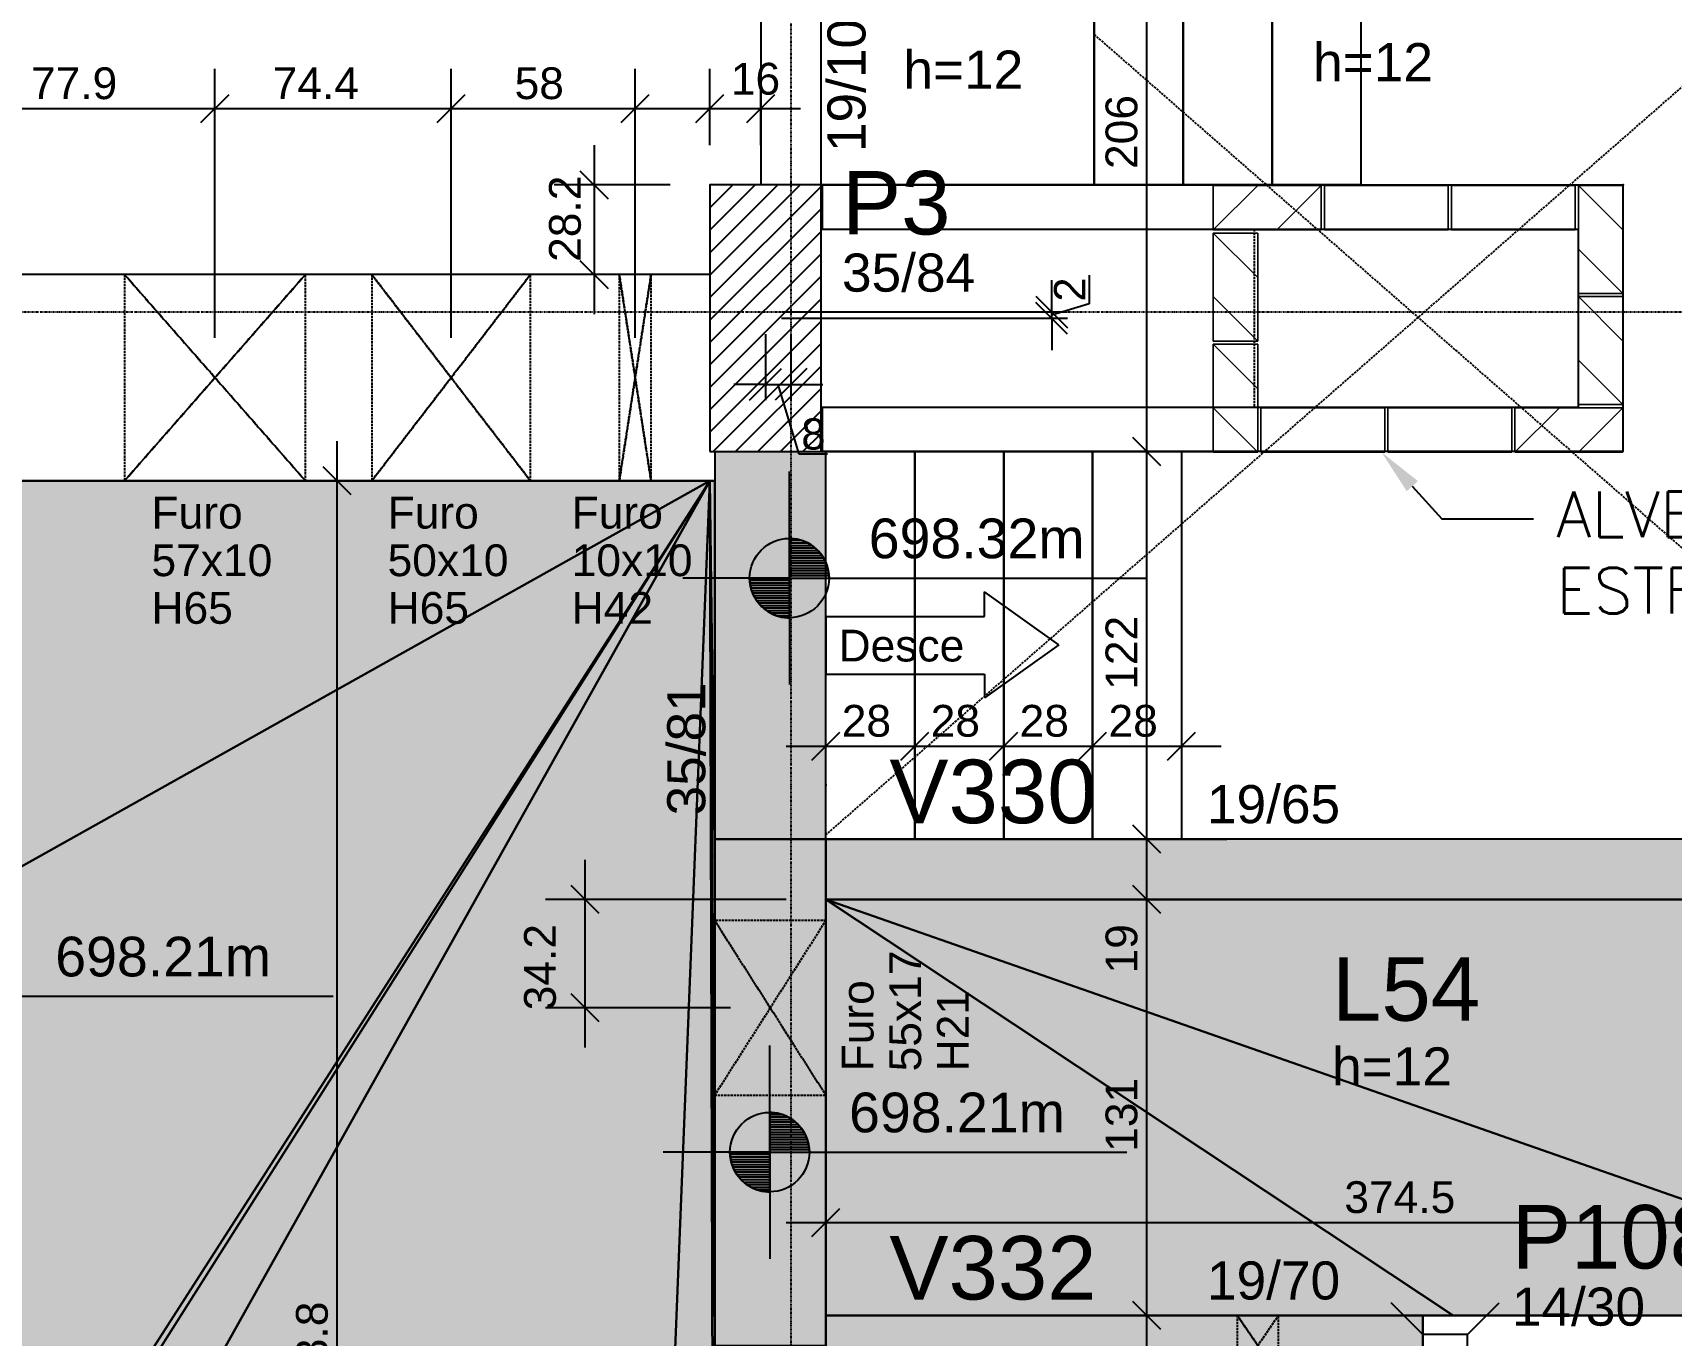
# Model space of a CAD drawing. Extents: x 37185 to 43130, y -8135 to -3930.
# Drawn here: x 38728 to 39244, y -7533 to -7123 of the extents above; entities that cross this region are included whole.
import ezdxf
from ezdxf import colors
from ezdxf.entities.mleader import LeaderData, LeaderLine
from ezdxf.math import Vec2, Vec3

# ---------------------------------------------------------------- set-up
doc = ezdxf.new("R2010")
doc.units = 0
doc.header["$MEASUREMENT"] = 0
doc.linetypes.add('ESTILO_TQS_0001', pattern=[1, 0.7, -0.3])
doc.linetypes.add('ESTILO_TQS_0004', pattern=[1.12, 0.5, -0.2, 0.01, -0.2, 0.01, -0.2])
doc.layers.get('0').update_dxf_attribs({"linetype": 'CONTINUOUS'})
doc.layers.get('Defpoints').update_dxf_attribs({"linetype": 'CONTINUOUS'})
for name, color, linetype in [('37', 4, 'CONTINUOUS'), ('38', 190, 'CONTINUOUS'), ('39', 74, 'CONTINUOUS'), ('4', 2, 'CONTINUOUS'), ('41', 190, 'CONTINUOUS'), ('42', 3, 'CONTINUOUS'), ('43', 3, 'CONTINUOUS'), ('44', 3, 'CONTINUOUS'), ('45', 2, 'CONTINUOUS'), ('46', 2, 'CONTINUOUS'), ('47', 2, 'CONTINUOUS'), ('53', 242, 'CONTINUOUS'), ('54', 242, 'CONTINUOUS'), ('55', 12, 'CONTINUOUS'), ('60', 253, 'CONTINUOUS'), ('61', 253, 'CONTINUOUS'), ('62', 153, 'CONTINUOUS'), ('68', 4, 'CONTINUOUS'), ('70', 160, 'CONTINUOUS'), ('73', 2, 'CONTINUOUS'), ('75', 9, 'CONTINUOUS'), ('79', 12, 'CONTINUOUS'), ('80', 6, 'CONTINUOUS'), ('81', 2, 'CONTINUOUS'), ('82', 252, 'CONTINUOUS')]:
    doc.layers.add(name, color=color, linetype=linetype)
doc.layers.add('WP_BLOCOS', color=4, linetype='CONTINUOUS', lineweight=13)
doc.layers.add('WP_EST', color=9, linetype='CONTINUOUS', lineweight=13)
doc.styles.add('Arial_2mm 1-50', font='arial.ttf', dxfattribs={"height": 9.835329})
doc.styles.get("Standard").update_dxf_attribs({"font": 'ROMANS.SHX'})
doc.styles.add('TQS_ARIAL', font='arial.ttf')
doc.dimstyles.new('Diagonal 2mm 1-50', dxfattribs={"dimscale": 30.48, "dimtxt": 9.8353, "dimasz": 0.328084, "dimexe": 0.164042, "dimexo": 0.164042, "dimgap": 0.04101, "dimtad": 1, "dimdec": 1, "dimdsep": 46, "dimtxsty": 'Arial_2mm 1-50', "dimblk1": 'OBLIQUE', "dimblk2": 'OBLIQUE', "dimsah": 1, "dimcen": 0.09, "dimadec": 8, "dimazin": 0, "dimtfac": 1, "dimtdec": 8, "dimtmove": 1, "dimatfit": 0, "dimfxl": 1, "dimtvp": 1, "dimtfillclr": 256, "dimtolj": 1, "dimtzin": 0, "dimarcsym": 2})

# ---------------------------------------------------------------- blocks, each defined once
blk = doc.blocks.new('_Oblique')
at = {"color": 0, "linetype": 'ByBlock', "lineweight": -2}
blk.add_line((-0.5, -0.5), (0.5, 0.5), dxfattribs=at)
blk = doc.blocks.new('*D159')
at = {"layer": '55', "color": 0, "linetype": 'Continuous', "lineweight": -2}
for p, q in [((38958.51, -7217.74), (38958.51, -7238.57)), ((38966.51, -7217.74), (38966.51, -7238.57)), ((38958.51, -7233.57), (38948.51, -7233.57)), ((38958.51, -7233.57), (38966.51, -7233.57)), ((38969.09, -7255.51), (38962.51, -7233.57)), ((38966.51, -7233.57), (38976.51, -7233.57)), ((38978.08, -7255.51), (38969.09, -7255.51))]:
    blk.add_line(p, q, dxfattribs=at)
at = {"layer": 'Defpoints', "color": 0, "linetype": 'Continuous'}
for p in [(38958.51, -7212.74), (38966.51, -7212.74), (38966.51, -7233.57)]:
    blk.add_point(p, dxfattribs=at)
at = {"layer": '55', "color": 0, "linetype": 'Continuous', "lineweight": -2, "xscale": 10, "yscale": 10, "zscale": 10}
blk.add_blockref('_Oblique', (38958.51, -7233.57), dxfattribs=at)
at = {"layer": '55', "color": 0, "linetype": 'Continuous', "lineweight": -2, "xscale": 10, "yscale": 10, "zscale": 10, "rotation": 180}
blk.add_blockref('_Oblique', (38966.51, -7233.57), dxfattribs=at)
at = {"layer": '55', "color": 0, "linetype": 'Continuous', "insert": (38973.59, -7249.24), "char_height": 9.835, "attachment_point": 5, "style": 'Arial_2mm 1-50'}
blk.add_mtext('\\A1;8', dxfattribs=at)
blk = doc.blocks.new('*D160')
at = {"layer": '55', "color": 0, "linetype": 'Continuous', "lineweight": -2}
for p, q in [((39048.65, -7210.74), (39048.65, -7200.74)), ((39060.46, -7199.18), (39060.46, -7208.2)), ((38963.51, -7210.74), (39053.65, -7210.74)), ((39060.46, -7208.2), (39048.65, -7211.74)), ((39048.65, -7212.74), (39048.65, -7210.74)), ((38963.51, -7212.74), (39053.65, -7212.74)), ((39048.65, -7212.74), (39048.65, -7222.74))]:
    blk.add_line(p, q, dxfattribs=at)
at = {"layer": 'Defpoints', "color": 0, "linetype": 'Continuous'}
for p in [(38958.51, -7210.74), (39048.65, -7210.74), (38958.51, -7212.74)]:
    blk.add_point(p, dxfattribs=at)
at = {"layer": '55', "color": 0, "linetype": 'Continuous', "lineweight": -2, "xscale": 10, "yscale": 10, "zscale": 10}
for p, rotation in [((39048.65, -7210.74), 270), ((39048.65, -7212.74), 90)]:
    blk.add_blockref('_Oblique', p, dxfattribs=dict(at, rotation=rotation))
at = {"layer": '55', "color": 0, "linetype": 'Continuous', "insert": (39054.27, -7203.69), "char_height": 9.835, "attachment_point": 5, "rotation": 90, "style": 'Arial_2mm 1-50'}
blk.add_mtext('\\A1;2', dxfattribs=at)
blk = doc.blocks.new('BL 14x34 - BL 14x34-2802784-1ª FIADA')
at = {"layer": 'WP_BLOCOS'}
for p, q in [((-17, -7), (-3, 7)), ((17, 7), (-17, 7)), ((-17, 7), (-17, -7)), ((-17, -7), (-17, 7)), ((-17, 7), (17, 7)), ((-17, 7), (-17, 7)), ((3, -7), (17, 7)), ((17, -7), (17, 7)), ((17, 7), (17, -7)), ((17, 7), (17, 7)), ((-17, -7), (17, -7)), ((17, -7), (-17, -7)), ((-17, -7), (-17, -7)), ((17, -7), (17, -7))]:
    blk.add_line(p, q, dxfattribs=at)
blk = doc.blocks.new('BL 14x39 - BL 14x39-2803532-1ª FIADA')
at = {"layer": 'WP_BLOCOS'}
for p, q in [((19.5, 7), (-19.5, 7)), ((-19.5, 7), (-19.5, -7)), ((-19.5, -7), (-19.5, 7)), ((-19.5, 7), (19.5, 7)), ((-19.5, 7), (-19.5, 7)), ((19.5, -7), (19.5, 7)), ((19.5, 7), (19.5, -7)), ((19.5, 7), (19.5, 7)), ((-19.5, -7), (19.5, -7)), ((19.5, -7), (-19.5, -7)), ((-19.5, -7), (-19.5, -7)), ((19.5, -7), (19.5, -7))]:
    blk.add_line(p, q, dxfattribs=at)
blk = doc.blocks.new('MODULACAO-SUBS2')
at = {"layer": 'WP_EST'}
for p, rotation in [((39479.97, -8624.72), 180), ((39584.97, -8634.72), 90.00000000000001), ((39469.97, -8649.72), 90.00000000000001), ((39584.97, -8669.72), 90.00000000000001), ((39469.97, -8684.72), 90.00000000000001), ((39574.97, -8694.72), 180)]:
    blk.add_blockref('BL 14x34 - BL 14x34-2802784-1ª FIADA', p, dxfattribs=dict(at, rotation=rotation))
for p in [(39517.47, -8624.72), (39557.47, -8624.72), (39497.47, -8694.72), (39537.47, -8694.72)]:
    blk.add_blockref('BL 14x39 - BL 14x39-2803532-1ª FIADA', p, dxfattribs=at)

msp = doc.modelspace()

# ---------------------------------------------------------------- linework, layer by layer
at = {"layer": '37', "linetype": 'Continuous'}
for points in [[(38957.01264, -7039.23831), (38957.01264, -7170.73946)], [(38976.01264, -7170.73946), (38976.01264, -7048.73831)], [(38941.01264, -7198.94401), (38555.01264, -7198.94401)], [(38942.51264, -7254.73946), (38942.51264, -7386.23831)], [(38976.01264, -7254.73831), (38977.51264, -7254.73831)], [(38977.51264, -7376.73831), (38977.51264, -7254.73831)], [(38595.01264, -7263.94401), (38942.51264, -7263.94401)], [(39371.01264, -7376.73831), (38942.51264, -7376.73831)], [(38977.51264, -7395.73831), (38977.51264, -7376.73831)], [(38942.51264, -7386.23831), (38942.51264, -7536.23831)], [(38977.51264, -7526.73831), (38977.51264, -7395.73831)], [(38977.51264, -7395.73831), (39352.01264, -7395.73831)], [(39175.01264, -7526.73831), (38977.51264, -7526.73831)], [(39165.51264, -7526.73831), (39165.51264, -7832.73681)], [(39352.01264, -7526.73831), (39175.01264, -7526.73831)]]:
    msp.add_lwpolyline(points, dxfattribs=at)
at = {"layer": '38', "linetype": 'Continuous'}
msp.add_lwpolyline([(39179.51264, -7532.73831), (39165.51264, -7532.73831), (39165.51264, -7562.73831), (39179.51264, -7562.73831), (39179.51264, -7532.73831)], dxfattribs=at)
at = {"layer": '39', "linetype": 'Continuous'}
for p, q in [((38941.01264, -7199.14531), (38969.41854, -7170.73946)), ((38941.01264, -7192.07426), (38962.34744, -7170.73946)), ((38941.01264, -7185.00316), (38955.27639, -7170.73946)), ((38941.01264, -7177.93211), (38948.20534, -7170.73946)), ((38941.01264, -7170.86106), (38941.13424, -7170.73946)), ((38941.01264, -7206.21636), (38976.01264, -7171.21636)), ((38941.01264, -7213.28746), (38976.01264, -7178.28746)), ((38941.01264, -7220.35851), (38976.01264, -7185.35851)), ((38941.01264, -7227.42956), (38976.01264, -7192.42956)), ((38941.01264, -7234.50066), (38976.01264, -7199.50066)), ((38941.01264, -7241.57171), (38976.01264, -7206.57171)), ((38941.01264, -7248.64276), (38976.01264, -7213.64276)), ((38941.98704, -7254.73946), (38976.01264, -7220.71386)), ((38949.05814, -7254.73946), (38976.01264, -7227.78491)), ((38956.12919, -7254.73946), (38976.01264, -7234.85596)), ((38963.20029, -7254.73946), (38976.01264, -7241.92706)), ((38970.27134, -7254.73946), (38976.01264, -7248.99811))]:
    msp.add_line(p, q, dxfattribs=at)
msp.add_lwpolyline([(38941.01264, -7254.73946), (38976.01264, -7254.73946), (38976.01264, -7170.73946), (38941.01264, -7170.73946), (38941.01264, -7254.73946)], dxfattribs=at)
at = {"layer": '4', "linetype": 'Continuous'}
msp.add_lwpolyline([(38976.40884, -7170.73833), (39228.64966, -7170.73833), (39228.51264, -7170.73833), (39228.51264, -7254.73749), (38976.40884, -7254.73749), (38976.40884, -7240.73763), (39214.51264, -7240.73763), (39214.51264, -7184.73819), (38976.40884, -7184.73819), (38976.40884, -7170.73833)], dxfattribs=at)
at = {"layer": '41', "linetype": 'Continuous'}
for p, q in [((39165.51264, -7532.73831), (39155.51264, -7522.73831)), ((39179.51264, -7532.73831), (39189.51264, -7522.73831))]:
    msp.add_line(p, q, dxfattribs=at)
at = {"layer": '53', "linetype": 'ESTILO_TQS_0001'}
for points in [[(38785.15884, -7231.44401), (38756.65884, -7263.94401), (38813.65884, -7263.94401), (38785.15884, -7231.44401), (38813.65884, -7263.94401), (38813.65884, -7198.94401), (38785.15884, -7231.44401), (38813.65884, -7198.94401), (38756.65884, -7198.94401), (38785.15884, -7231.44401), (38756.65884, -7198.94401), (38756.65884, -7263.94401), (38785.15884, -7231.44401)], [(38859.51304, -7231.44401), (38834.51304, -7263.94401), (38884.51304, -7263.94401), (38859.51304, -7231.44401), (38884.51304, -7263.94401), (38884.51304, -7198.94401), (38859.51304, -7231.44401), (38884.51304, -7198.94401), (38834.51304, -7198.94401), (38859.51304, -7231.44401), (38834.51304, -7198.94401), (38834.51304, -7263.94401), (38859.51304, -7231.44401)], [(38917.47289, -7231.44401), (38912.47289, -7263.94401), (38922.47289, -7263.94401), (38917.47289, -7231.44401), (38922.47289, -7263.94401), (38922.47289, -7198.94401), (38917.47289, -7231.44401), (38922.47289, -7198.94401), (38912.47289, -7198.94401), (38917.47289, -7231.44401), (38912.47289, -7198.94401), (38912.47289, -7263.94401), (38917.47289, -7231.44401)], [(38960.01264, -7429.90496), (38977.51264, -7457.40496), (38977.51264, -7402.40496), (38960.01264, -7429.90496), (38977.51264, -7402.40496), (38942.51264, -7402.40496), (38960.01264, -7429.90496), (38942.51264, -7402.40496), (38942.51264, -7457.40496), (38960.01264, -7429.90496), (38942.51264, -7457.40496), (38977.51264, -7457.40496), (38960.01264, -7429.90496)], [(39113.54354, -7536.23831), (39107.04354, -7545.73831), (39120.04354, -7545.73831), (39113.54354, -7536.23831), (39120.04354, -7545.73831), (39120.04354, -7526.73831), (39113.54354, -7536.23831), (39120.04354, -7526.73831), (39107.04354, -7526.73831), (39113.54354, -7536.23831), (39107.04354, -7526.73831), (39107.04354, -7545.73831), (39113.54354, -7536.23831)]]:
    msp.add_lwpolyline(points, dxfattribs=at)
at = {"layer": '55', "linetype": 'Continuous'}
for p, q in [((38966.01304, -7294.55056), (38966.01304, -7260.99201)), ((38966.01304, -7282.05056), (38966.01304, -7307.05056)), ((38966.01304, -7282.65791), (38969.84574, -7282.65791)), ((38966.01304, -7283.45076), (38971.74729, -7283.45076)), ((38966.01304, -7284.24361), (38973.07819, -7284.24361)), ((38966.01304, -7285.03646), (38974.12054, -7285.03646)), ((38966.01304, -7285.82926), (38974.96184, -7285.82926)), ((38966.01304, -7286.62211), (38975.66804, -7286.62211)), ((38966.01304, -7287.41496), (38976.27624, -7287.41496)), ((38966.01304, -7288.20781), (38976.78424, -7288.20781)), ((38966.01304, -7289.00066), (38977.21344, -7289.00066)), ((38966.01304, -7289.79351), (38977.57249, -7289.79351)), ((38966.01304, -7294.55056), (38932.45449, -7294.55056)), ((38953.51304, -7294.55056), (38978.51304, -7294.55056)), ((38966.01304, -7290.58636), (38977.86779, -7290.58636)), ((38966.01304, -7291.37916), (38978.10404, -7291.37916)), ((38966.01304, -7292.17201), (38978.28464, -7292.17201)), ((38966.01304, -7292.96486), (38978.41204, -7292.96486)), ((38966.01304, -7293.75771), (38978.48724, -7293.75771)), ((38966.01304, -7294.55056), (39078.51304, -7294.55056)), ((38966.01304, -7294.55056), (38966.01304, -7328.10916)), ((38966.01299, -7295.34336), (38953.51299, -7295.34336)), ((38966.01299, -7296.13621), (38953.61399, -7296.13621)), ((38966.01299, -7296.92906), (38953.74134, -7296.92906)), ((38966.01299, -7297.72191), (38953.92199, -7297.72191)), ((38966.01299, -7298.51471), (38954.15824, -7298.51471)), ((38966.01299, -7299.30761), (38954.45354, -7299.30761)), ((38966.01299, -7300.10041), (38954.81259, -7300.10041)), ((38966.01299, -7300.89326), (38955.24174, -7300.89326)), ((38966.01299, -7301.68611), (38955.74979, -7301.68611)), ((38966.01299, -7302.47896), (38956.34919, -7302.47896)), ((38966.01299, -7303.27176), (38957.05814, -7303.27176)), ((38966.01299, -7304.06466), (38957.90549, -7304.06466)), ((38966.01299, -7304.85746), (38958.94074, -7304.85746)), ((38966.01299, -7305.65031), (38960.26454, -7305.65031)), ((38966.01299, -7306.44316), (38962.16389, -7306.44316)), ((38709.86399, -7426.24271), (38822.36399, -7426.24271)), ((38959.82174, -7475.33036), (38959.82174, -7441.77176)), ((38959.82174, -7462.83036), (38959.82174, -7487.83036)), ((38959.82174, -7463.43771), (38963.65444, -7463.43771)), ((38959.82174, -7464.23056), (38965.55599, -7464.23056)), ((38959.82174, -7465.02341), (38966.88689, -7465.02341)), ((38959.82174, -7465.81626), (38967.92929, -7465.81626)), ((38959.82174, -7466.60906), (38968.77059, -7466.60906)), ((38959.82174, -7467.40191), (38969.47679, -7467.40191)), ((38959.82174, -7468.19476), (38970.08499, -7468.19476)), ((38959.82174, -7468.98761), (38970.59299, -7468.98761)), ((38959.82174, -7469.78046), (38971.02214, -7469.78046)), ((38959.82174, -7470.57331), (38971.38119, -7470.57331)), ((38959.82174, -7475.33036), (38926.26319, -7475.33036)), ((38947.32174, -7475.33036), (38972.32174, -7475.33036)), ((38959.82174, -7471.36616), (38971.67649, -7471.36616)), ((38959.82174, -7472.15896), (38971.91279, -7472.15896)), ((38959.82174, -7472.95181), (38972.09334, -7472.95181)), ((38959.82174, -7473.74466), (38972.22079, -7473.74466)), ((38959.82174, -7474.53751), (38972.29594, -7474.53751)), ((38959.82174, -7475.33036), (39072.32174, -7475.33036)), ((38959.82174, -7475.33036), (38959.82174, -7508.88891)), ((38959.82174, -7476.12316), (38947.32174, -7476.12316)), ((38959.82174, -7476.91601), (38947.42269, -7476.91601)), ((38959.82174, -7477.70886), (38947.55009, -7477.70886)), ((38959.82174, -7478.50171), (38947.73069, -7478.50171)), ((38959.82174, -7479.29451), (38947.96699, -7479.29451)), ((38959.82174, -7480.08741), (38948.26229, -7480.08741)), ((38959.82174, -7480.88021), (38948.62134, -7480.88021)), ((38959.82174, -7481.67306), (38949.05049, -7481.67306)), ((38959.82174, -7482.46591), (38949.55849, -7482.46591)), ((38959.82174, -7483.25876), (38950.15789, -7483.25876)), ((38959.82174, -7484.05156), (38950.86684, -7484.05156)), ((38959.82174, -7484.84446), (38951.71419, -7484.84446)), ((38959.82174, -7485.63726), (38952.74944, -7485.63726)), ((38959.82174, -7486.43011), (38954.07324, -7486.43011)), ((38959.82174, -7487.22296), (38955.97264, -7487.22296))]:
    msp.add_line(p, q, dxfattribs=at)
for centre in [(38966.01304, -7294.55056), (38959.82174, -7475.33036)]:
    msp.add_circle(centre, 12.5, dxfattribs=at)
at = {"layer": '60', "linetype": 'Continuous'}
msp.add_lwpolyline([(38977.51264, -7395.73831), (39352.01264, -7395.73831), (39352.01264, -7376.73831), (38977.51264, -7376.73831), (38977.51264, -7395.73831)], dxfattribs=at)
for points in [[(38977.51264, -7395.73831), (39352.01264, -7395.73831), (39352.01264, -7376.73831)], [(38977.51264, -7395.73831), (39352.01264, -7376.73831), (38977.51264, -7376.73831)], [(38977.51264, -7395.73831), (38977.51264, -7376.73831), (38977.51264, -7395.73831)]]:
    msp.add_solid(points, dxfattribs=at)
at = {"layer": '61', "linetype": 'Continuous'}
msp.add_lwpolyline([(38977.51264, -7376.73831), (38977.51264, -7254.73831), (38976.11264, -7254.73831), (38976.11264, -7254.83946), (38942.51264, -7254.83946), (38942.51264, -7376.73831), (38977.51264, -7376.73831)], dxfattribs=at)
at = {"layer": '61', "color": 11, "linetype": 'Continuous'}
for points in [[(38977.51264, -7376.73831), (38976.11264, -7254.83946), (38942.51264, -7254.83946)], [(38977.51264, -7376.73831), (38942.51264, -7254.83946), (38942.51264, -7376.73831)], [(38977.51264, -7376.73831), (38977.51264, -7254.73831), (38976.11264, -7254.73831)]]:
    msp.add_solid(points, dxfattribs=at)
at = {"layer": '61', "linetype": 'Continuous'}
for points in [[(38977.51264, -7376.73831), (38976.11264, -7254.73831), (38976.11264, -7254.83946)], [(38977.51264, -7376.73831), (38942.51264, -7376.73831), (38977.51264, -7376.73831)]]:
    msp.add_solid(points, dxfattribs=at)
at = {"layer": '62', "linetype": 'Continuous'}
for points in [[(38941.01264, -7263.94401), (38595.01264, -7263.94401), (38595.01264, -7457.73761), (38941.01264, -7263.94401)], [(38941.01264, -7263.94401), (38595.01264, -7457.73761), (38595.01264, -7802.73681), (38941.01264, -7263.94401)], [(38941.01264, -7263.94401), (38595.01264, -7802.73681), (38599.42559, -7802.73681), (38941.01264, -7263.94401)], [(38941.01264, -7263.94401), (38599.42559, -7802.73681), (38639.42559, -7802.73681), (38941.01264, -7263.94401)], [(38941.01264, -7263.94401), (38639.42559, -7802.73681), (38919.42559, -7802.73681), (38941.01264, -7263.94401)], [(38941.01264, -7263.94401), (38919.42559, -7802.73681), (38942.51264, -7802.73681), (38941.01264, -7263.94401)], [(38941.01264, -7263.94401), (38942.51264, -7802.73681), (38942.51264, -7536.23831), (38941.01264, -7263.94401)], [(38941.01264, -7263.94401), (38942.51264, -7536.23831), (38942.51264, -7386.23831), (38941.01264, -7263.94401)], [(38941.01264, -7263.94401), (38942.51264, -7386.23831), (38942.51264, -7263.94401), (38941.01264, -7263.94401)], [(38977.51264, -7536.23831), (38977.51264, -7376.73831), (38942.51264, -7376.62746), (38942.51264, -7536.23831), (38977.51264, -7536.23831)], [(38977.51264, -7395.73831), (38977.51264, -7526.73831), (39175.01264, -7526.73831), (38977.51264, -7395.73831)], [(38977.51264, -7395.73831), (39175.01264, -7526.73831), (39352.01264, -7526.73831), (38977.51264, -7395.73831)], [(38977.51264, -7395.73831), (39352.01264, -7526.73831), (39352.01264, -7395.73831), (38977.51264, -7395.73831)], [(38977.51264, -7395.73831), (39352.01264, -7395.73831), (38977.51264, -7395.73831)], [(38977.51264, -7545.73831), (39165.51264, -7545.73831), (39165.51264, -7526.73831), (38977.51264, -7526.73831), (38977.51264, -7545.73831)]]:
    msp.add_lwpolyline(points, dxfattribs=at)
for points in [[(38941.01264, -7263.94401), (38595.01264, -7263.94401), (38595.01264, -7457.73761)], [(38941.01264, -7263.94401), (38595.01264, -7457.73761), (38941.01264, -7263.94401)], [(38941.01264, -7263.94401), (38595.01264, -7457.73761), (38595.01264, -7802.73681)], [(38941.01264, -7263.94401), (38595.01264, -7802.73681), (38941.01264, -7263.94401)], [(38941.01264, -7263.94401), (38595.01264, -7802.73681), (38599.42559, -7802.73681)], [(38941.01264, -7263.94401), (38599.42559, -7802.73681), (38941.01264, -7263.94401)], [(38941.01264, -7263.94401), (38599.42559, -7802.73681), (38639.42559, -7802.73681)], [(38941.01264, -7263.94401), (38639.42559, -7802.73681), (38941.01264, -7263.94401)], [(38941.01264, -7263.94401), (38639.42559, -7802.73681), (38919.42559, -7802.73681)], [(38941.01264, -7263.94401), (38919.42559, -7802.73681), (38941.01264, -7263.94401)], [(38941.01264, -7263.94401), (38919.42559, -7802.73681), (38942.51264, -7802.73681)], [(38941.01264, -7263.94401), (38942.51264, -7802.73681), (38941.01264, -7263.94401)], [(38941.01264, -7263.94401), (38942.51264, -7802.73681), (38942.51264, -7536.23831)], [(38941.01264, -7263.94401), (38942.51264, -7536.23831), (38941.01264, -7263.94401)], [(38941.01264, -7263.94401), (38942.51264, -7536.23831), (38942.51264, -7386.23831)], [(38941.01264, -7263.94401), (38942.51264, -7386.23831), (38941.01264, -7263.94401)], [(38941.01264, -7263.94401), (38942.51264, -7386.23831), (38942.51264, -7263.94401)], [(38941.01264, -7263.94401), (38942.51264, -7263.94401), (38941.01264, -7263.94401)], [(38977.51264, -7536.23831), (38977.51264, -7376.73831), (38942.51264, -7376.62746)], [(38977.51264, -7536.23831), (38942.51264, -7376.62746), (38942.51264, -7536.23831)], [(38977.51264, -7395.73831), (38977.51264, -7526.73831), (39175.01264, -7526.73831)], [(38977.51264, -7395.73831), (39175.01264, -7526.73831), (38977.51264, -7395.73831)], [(38977.51264, -7395.73831), (39175.01264, -7526.73831), (39352.01264, -7526.73831)], [(38977.51264, -7395.73831), (39352.01264, -7526.73831), (38977.51264, -7395.73831)], [(38977.51264, -7395.73831), (39352.01264, -7526.73831), (39352.01264, -7395.73831)], [(38977.51264, -7395.73831), (39352.01264, -7395.73831), (38977.51264, -7395.73831)], [(38977.51264, -7545.73831), (39165.51264, -7545.73831), (39165.51264, -7526.73831)], [(38977.51264, -7545.73831), (39165.51264, -7526.73831), (38977.51264, -7526.73831)], [(38977.51264, -7545.73831), (38977.51264, -7526.73831), (38977.51264, -7545.73831)]]:
    msp.add_solid(points, dxfattribs=at)
at = {"layer": '68', "linetype": 'ESTILO_TQS_0001'}
msp.add_lwpolyline([(39112.40748, -7184.73819), (39112.40748, -7240.73763), (39214.51264, -7240.73763), (39214.51264, -7184.73819), (39112.40748, -7184.73819)], dxfattribs=at)
at = {"layer": '70', "linetype": 'ESTILO_TQS_0004'}
for p, q in [((38966.51264, -4162.63791), (38966.51264, -8062.34486)), ((37414.54729, -7210.73831), (40631.05859, -7210.73831))]:
    msp.add_line(p, q, dxfattribs=at)
at = {"layer": '73', "linetype": 'Continuous'}
for p, q in [((39050.84599, -7315.55631), (39027.51264, -7298.88966)), ((39027.51264, -7306.63936), (39027.51264, -7298.88966)), ((38977.51264, -7306.63936), (39027.51264, -7306.63936)), ((38977.51264, -7306.63936), (38977.51264, -7324.81411)), ((39050.84599, -7315.55631), (39027.51264, -7332.22296)), ((38977.51264, -7324.81411), (39027.51264, -7324.81411)), ((39027.51264, -7324.81411), (39027.51264, -7332.22296))]:
    msp.add_line(p, q, dxfattribs=at)
for points in [[(39090.01264, -7048.73831), (39090.01264, -7170.73831), (39062.01264, -7170.73831), (39062.01264, -7048.73831), (39090.01264, -7048.73831)], [(39118.01264, -7048.73831), (39118.01264, -7170.73831), (39090.01264, -7170.73831), (39090.01264, -7048.73831), (39118.01264, -7048.73831)], [(39146.01264, -7048.73831), (39146.01264, -7170.73831), (39118.01264, -7170.73831), (39118.01264, -7048.73831), (39146.01264, -7048.73831)], [(38977.51264, -7376.73831), (38977.51264, -7254.73831), (39005.51264, -7254.73831), (39005.51264, -7376.73831), (38977.51264, -7376.73831)], [(39005.51264, -7376.73831), (39005.51264, -7254.73831), (39033.51264, -7254.73831), (39033.51264, -7376.73831), (39005.51264, -7376.73831)], [(39033.51264, -7376.73831), (39033.51264, -7254.73831), (39061.51264, -7254.73831), (39061.51264, -7376.73831), (39033.51264, -7376.73831)], [(39061.51264, -7376.73831), (39061.51264, -7254.73831), (39089.51264, -7254.73831), (39089.51264, -7376.73831), (39061.51264, -7376.73831)]]:
    msp.add_lwpolyline(points, dxfattribs=at)
at = {"layer": '75', "linetype": 'Continuous'}
for p, q in [((39078.58374, -7267.23831), (39078.58374, -7036.23831)), ((38785.15884, -7218.94401), (38785.15884, -7134.21296)), ((38785.15884, -7218.94401), (38785.15884, -7134.21296)), ((38859.51304, -7218.94401), (38859.51304, -7134.21296)), ((38859.51304, -7218.94401), (38859.51304, -7134.21296)), ((38917.47289, -7218.94401), (38917.47289, -7134.21296)), ((38917.47289, -7218.94401), (38917.47289, -7134.21296)), ((38941.01264, -7158.23946), (38941.01264, -7134.21296)), ((38941.01264, -7158.23946), (38941.01264, -7134.21296)), ((38957.01264, -7158.23946), (38957.01264, -7134.21296)), ((38780.73944, -7151.13236), (38789.57829, -7142.29356)), ((38780.73944, -7151.13236), (38789.57829, -7142.29356)), ((38855.09364, -7151.13236), (38863.93244, -7142.29356)), ((38855.09364, -7151.13236), (38863.93244, -7142.29356)), ((38913.05349, -7151.13236), (38921.89229, -7142.29356)), ((38913.05349, -7151.13236), (38921.89229, -7142.29356)), ((38936.59324, -7151.13236), (38945.43209, -7142.29356)), ((38936.59324, -7151.13236), (38945.43209, -7142.29356)), ((38952.59324, -7151.13236), (38961.43209, -7142.29356)), ((38694.73339, -7146.71296), (38797.65884, -7146.71296)), ((38772.65884, -7146.71296), (38872.01304, -7146.71296)), ((38847.01304, -7146.71296), (38929.97289, -7146.71296)), ((38904.97289, -7146.71296), (38953.51264, -7146.71296)), ((38928.51264, -7146.71296), (38969.51264, -7146.71296)), ((38904.50764, -7158.23946), (38904.50764, -7211.44401)), ((38928.51264, -7170.73946), (38892.00764, -7170.73946)), ((38900.08819, -7166.32001), (38908.92704, -7175.15886)), ((38941.01264, -7170.73946), (38941.01264, -7170.73946)), ((38941.01264, -7170.73946), (38941.01264, -7170.73946)), ((38941.01264, -7170.73946), (38941.01264, -7170.73946)), ((38957.01264, -7170.73946), (38957.01264, -7170.73946)), ((38900.08819, -7194.52461), (38908.92704, -7203.36346)), ((38928.51264, -7198.94401), (38892.00764, -7198.94401)), ((38941.01264, -7198.94401), (38941.01264, -7198.94401)), ((38785.15884, -7231.44401), (38785.15884, -7231.44401)), ((38785.15884, -7231.44401), (38785.15884, -7231.44401)), ((38859.51304, -7231.44401), (38859.51304, -7231.44401)), ((38859.51304, -7231.44401), (38859.51304, -7231.44401)), ((38917.47289, -7231.44401), (38917.47289, -7231.44401)), ((38917.47289, -7231.44401), (38917.47289, -7231.44401)), ((39078.58374, -7389.23831), (39078.58374, -7242.23831)), ((38823.66149, -7815.23681), (38823.66149, -7251.44401)), ((39083.00314, -7259.15776), (39074.16429, -7250.31891)), ((39083.00314, -7259.15776), (39074.16429, -7250.31891)), ((39094.87054, -7254.73831), (39066.08374, -7254.73831)), ((39094.87054, -7254.73831), (39066.08374, -7254.73831)), ((39107.37054, -7254.73831), (39107.37054, -7254.73831)), ((39107.37054, -7254.73831), (39107.37054, -7254.73831)), ((38828.08089, -7268.36346), (38819.24209, -7259.52461)), ((38822.99074, -7263.94401), (38822.99074, -7263.94401)), ((38835.49074, -7263.94401), (38836.16149, -7263.94401)), ((38973.09324, -7351.91086), (38981.93209, -7343.07201)), ((39001.09324, -7351.91086), (39009.93209, -7343.07201)), ((39001.09324, -7351.91086), (39009.93209, -7343.07201)), ((39029.09324, -7351.91086), (39037.93209, -7343.07201)), ((39029.09324, -7351.91086), (39037.93209, -7343.07201)), ((39033.51264, -7342.46376), (39033.51264, -7342.46376)), ((39033.51264, -7342.46376), (39033.51264, -7342.46376)), ((39057.09324, -7351.91086), (39065.93209, -7343.07201)), ((39057.09324, -7351.91086), (39065.93209, -7343.07201)), ((39061.51264, -7344.92411), (39061.51264, -7344.92411)), ((39061.51264, -7344.92411), (39061.51264, -7344.92411)), ((39085.09324, -7351.91086), (39093.93209, -7343.07201)), ((39089.51264, -7344.51786), (39089.51264, -7344.51786)), ((38965.01264, -7347.49146), (39018.01264, -7347.49146)), ((38977.51264, -7347.02076), (38977.51264, -7347.02076)), ((38993.01264, -7347.49146), (39046.01264, -7347.49146)), ((39005.51264, -7347.25611), (39005.51264, -7347.25611)), ((39005.51264, -7347.25611), (39005.51264, -7347.25611)), ((39021.01264, -7347.49146), (39074.01264, -7347.49146)), ((39049.01264, -7347.49146), (39102.01264, -7347.49146)), ((39033.51264, -7354.96376), (39033.51264, -7359.99146)), ((39033.51264, -7354.96376), (39033.51264, -7359.99146)), ((39089.51264, -7357.01786), (39089.51264, -7359.99146)), ((38977.51264, -7359.52076), (38977.51264, -7359.99146)), ((39005.51264, -7359.75611), (39005.51264, -7359.99146)), ((39005.51264, -7359.75611), (39005.51264, -7359.99146)), ((39061.51264, -7357.42411), (39061.51264, -7359.99146)), ((39061.51264, -7357.42411), (39061.51264, -7359.99146)), ((39078.58374, -7408.23831), (39078.58374, -7364.23831)), ((39083.00314, -7381.15776), (39074.16429, -7372.31891)), ((39083.00314, -7381.15776), (39074.16429, -7372.31891)), ((39094.87054, -7376.73831), (39066.08374, -7376.73831)), ((39094.87054, -7376.73831), (39066.08374, -7376.73831)), ((39107.37054, -7376.73831), (39107.37054, -7376.73831)), ((39107.37054, -7376.73831), (39107.37054, -7376.73831)), ((38901.75144, -7442.40426), (38901.75144, -7383.23831)), ((39078.58374, -7539.23831), (39078.58374, -7383.23831)), ((38906.17084, -7400.15776), (38897.33204, -7391.31891)), ((39083.00314, -7400.15776), (39074.16429, -7391.31891)), ((39083.00314, -7400.15776), (39074.16429, -7391.31891)), ((38965.01264, -7395.73831), (38889.25144, -7395.73831)), ((38977.51264, -7395.73831), (38977.51264, -7395.73831)), ((39094.87054, -7395.73831), (39066.08374, -7395.73831)), ((39094.87054, -7395.73831), (39066.08374, -7395.73831)), ((39107.37054, -7395.73831), (39107.37054, -7395.73831)), ((39107.37054, -7395.73831), (39107.37054, -7395.73831)), ((38906.17084, -7434.32366), (38897.33204, -7425.48481)), ((38947.51219, -7429.90426), (38889.25144, -7429.90426)), ((38960.01219, -7429.90426), (38960.01219, -7429.90426)), ((38973.09324, -7501.91851), (38981.93209, -7493.07971)), ((38977.51264, -7493.27336), (38977.51264, -7493.27336)), ((38965.01264, -7497.49911), (39364.51264, -7497.49911)), ((38977.51264, -7505.77336), (38977.51264, -7509.99911)), ((39078.58374, -7558.23831), (39078.58374, -7514.23831)), ((39094.87054, -7526.73831), (39066.08374, -7526.73831)), ((39094.87054, -7526.73831), (39066.08374, -7526.73831)), ((39083.00314, -7531.15776), (39074.16429, -7522.31891)), ((39083.00314, -7531.15776), (39074.16429, -7522.31891)), ((39107.37054, -7526.73831), (39107.37054, -7526.73831)), ((39107.37054, -7526.73831), (39107.37054, -7526.73831))]:
    msp.add_line(p, q, dxfattribs=at)
at = {"layer": '79', "linetype": 'Continuous'}
for points in [[(38966.01304, -7282.05056), (38966.01304, -7294.55056), (38978.51304, -7294.55056), (38978.50474, -7294.09511), (38978.45099, -7293.30676), (38978.34654, -7292.51711), (38978.18279, -7291.69636), (38977.98619, -7290.95981), (38977.70789, -7290.13691), (38977.37234, -7289.33371), (38976.99344, -7288.57721), (38976.51929, -7287.77791), (38975.94204, -7286.95686), (38975.24204, -7286.11991), (38974.65004, -7285.51441), (38973.85839, -7284.81916), (38973.31704, -7284.40656), (38972.73199, -7284.00991), (38972.02554, -7283.59156), (38971.32024, -7283.23316), (38970.23869, -7282.78646), (38969.24909, -7282.47671), (38968.45769, -7282.29196), (38967.49254, -7282.13846), (38966.71269, -7282.07016), (38966.01304, -7282.05056)], [(38966.01304, -7307.05056), (38966.01304, -7294.55056), (38953.51304, -7294.55056), (38953.52134, -7295.00606), (38953.57509, -7295.79441), (38953.67954, -7296.58401), (38953.84324, -7297.40481), (38954.03989, -7298.14136), (38954.31819, -7298.96421), (38954.65374, -7299.76746), (38955.03264, -7300.52391), (38955.50679, -7301.32326), (38956.08404, -7302.14431), (38956.78404, -7302.98121), (38957.37604, -7303.58671), (38958.16769, -7304.28196), (38958.70904, -7304.69461), (38959.29409, -7305.09121), (38960.00049, -7305.50956), (38960.70584, -7305.86796), (38961.78739, -7306.31466), (38962.77699, -7306.62441), (38963.56834, -7306.80916), (38964.53354, -7306.96271), (38965.31334, -7307.03096), (38966.01304, -7307.05056)], [(38959.82174, -7462.83036), (38959.82174, -7475.33036), (38972.32174, -7475.33036), (38972.31344, -7474.87486), (38972.25974, -7474.08651), (38972.15524, -7473.29691), (38971.99154, -7472.47611), (38971.79494, -7471.73956), (38971.51664, -7470.91671), (38971.18109, -7470.11346), (38970.80214, -7469.35696), (38970.32799, -7468.55766), (38969.75079, -7467.73661), (38969.05074, -7466.89971), (38968.45879, -7466.29421), (38967.66714, -7465.59896), (38967.12579, -7465.18631), (38966.54074, -7464.78966), (38965.83429, -7464.37136), (38965.12899, -7464.01296), (38964.04739, -7463.56626), (38963.05784, -7463.25651), (38962.26644, -7463.07171), (38961.30124, -7462.91821), (38960.52144, -7462.84996), (38959.82174, -7462.83036)], [(38959.82174, -7487.83036), (38959.82174, -7475.33036), (38947.32174, -7475.33036), (38947.33009, -7475.78581), (38947.38379, -7476.57416), (38947.48829, -7477.36381), (38947.65199, -7478.18456), (38947.84859, -7478.92111), (38948.12689, -7479.74396), (38948.46244, -7480.54721), (38948.84139, -7481.30371), (38949.31554, -7482.10301), (38949.89274, -7482.92406), (38950.59279, -7483.76101), (38951.18474, -7484.36651), (38951.97639, -7485.06176), (38952.51774, -7485.47436), (38953.10279, -7485.87101), (38953.80924, -7486.28931), (38954.51454, -7486.64776), (38955.59614, -7487.09446), (38956.58569, -7487.40421), (38957.37709, -7487.58896), (38958.34229, -7487.74246), (38959.12209, -7487.81076), (38959.82174, -7487.83036)]]:
    msp.add_lwpolyline(points, dxfattribs=at)
at = {"layer": '80', "linetype": 'Continuous'}
for p, q in [((39062.01264, -7048.23831), (39062.01264, -7170.73831)), ((39062.01264, -7170.73831), (38976.01264, -7170.73831)), ((38977.51264, -7254.73831), (39103.76264, -7254.73831)), ((38977.51264, -7376.73831), (39103.76264, -7376.73831))]:
    msp.add_line(p, q, dxfattribs=at)
at = {"layer": '81', "linetype": 'ESTILO_TQS_0001'}
for p, q in [((38977.51264, -7375.42781), (39351.44149, -7048.73736)), ((39062.01264, -7123.37396), (39352.01264, -7376.73831))]:
    msp.add_line(p, q, dxfattribs=at)
at = {"layer": '82', "linetype": 'Continuous'}
msp.add_line((38958.51264, -7212.73946), (38958.51264, -7212.73946), dxfattribs=at)

# ---------------------------------------------------------------- block references
at = {"layer": '75', "linetype": 'Continuous'}
msp.add_blockref('MODULACAO-SUBS2', (-363.4581, 1446.80063), dxfattribs=at)

# ---------------------------------------------------------------- texts
at = {"layer": '42', "linetype": 'Continuous', "style": 'TQS_ARIAL'}
for s, p in [('V330', (38997.51264, -7371.73831)), ('V332', (38997.51264, -7521.73831))]:
    msp.add_text(s, height=20, dxfattribs=at).set_placement(p)
at = {"layer": '43', "linetype": 'Continuous', "style": 'TQS_ARIAL'}
for s, p in [('P3', (38982.58819, -7186.35113)), ('P108', (39193.51799, -7511.97861))]:
    msp.add_text(s, height=20, dxfattribs=at).set_placement(p)
at = {"layer": '44', "linetype": 'Continuous', "style": 'TQS_ARIAL'}
msp.add_text('L54', height=20, dxfattribs=at).set_placement((39136.91584, -7433.94266))
at = {"layer": '45', "linetype": 'Continuous', "style": 'TQS_ARIAL'}
for s, p in [('19/100', (38990.00124, -7160.41086)), ('35/81', (38939.56145, -7369.30148))]:
    msp.add_text(s, height=12, rotation=90, dxfattribs=at).set_placement(p)
for s, p in [('19/65', (39097.51264, -7371.73831)), ('19/70', (39097.51264, -7521.73831))]:
    msp.add_text(s, height=12, dxfattribs=at).set_placement(p)
at = {"layer": '46', "linetype": 'Continuous', "style": 'TQS_ARIAL'}
for s, p in [('35/84', (38982.58819, -7204.35113)), ('14/30', (39193.51799, -7529.97861))]:
    msp.add_text(s, height=12, dxfattribs=at).set_placement(p)
at = {"layer": '47', "linetype": 'Continuous', "style": 'TQS_ARIAL'}
for p in [(39001.93949, -7140.43241), (39130.93849, -7138.08081), (39136.91584, -7454.34266)]:
    msp.add_text('h=12', height=12, dxfattribs=at).set_placement(p)
at = {"layer": '54', "linetype": 'Continuous', "style": 'TQS_ARIAL'}
for s, p in [('Furo', (38765.15884, -7278.94401)), ('Furo', (38839.51304, -7278.94401)), ('Furo', (38897.47289, -7278.94401)), ('57x10', (38765.15884, -7293.94401)), ('50x10', (38839.51304, -7293.94401)), ('10x10', (38897.47289, -7293.94401)), ('H65', (38765.15884, -7308.94401)), ('H65', (38839.51304, -7308.94401)), ('H42', (38897.47289, -7308.94401))]:
    msp.add_text(s, height=10, dxfattribs=at).set_placement(p)
for s, p in [('55x17', (39007.51264, -7449.90496)), ('Furo', (38992.51264, -7449.90496)), ('H21', (39022.51264, -7449.90496))]:
    msp.add_text(s, height=10, rotation=90, dxfattribs=at).set_placement(p)
at = {"layer": '55', "linetype": 'Continuous', "style": 'TQS_ARIAL'}
for s, p in [('698.32m', (38991.01304, -7288.30056)), ('698.21m', (38734.86399, -7419.99271)), ('698.21m', (38984.82174, -7469.08036))]:
    msp.add_text(s, height=12.5, dxfattribs=at).set_placement(p)
at = {"layer": '73', "linetype": 'Continuous', "style": 'TQS_ARIAL'}
msp.add_text('Desce', height=10, dxfattribs=at).set_placement((38981.51264, -7320.81411))
at = {"layer": '75', "linetype": 'Continuous', "style": 'TQS_ARIAL'}
for s, p in [('77.9', (38727.19614, -7143.71296)), ('74.4', (38803.33594, -7143.71296)), ('58', (38879.49299, -7143.71296)), ('16', (38947.58354, -7142.30256)), ('28', (38982.51264, -7344.49146)), ('28', (39010.51264, -7344.49146)), ('28', (39038.51264, -7344.49146)), ('28', (39066.51264, -7344.49146)), ('374.5', (39140.76264, -7494.49911))]:
    msp.add_text(s, height=10, dxfattribs=at).set_placement(p)
for s, p in [('206', (39075.58374, -7165.73831)), ('28.2', (38900.33314, -7194.98276)), ('122', (39075.58374, -7329.73831)), ('34.2', (38892.48189, -7430.67146)), ('19', (39075.58374, -7419.07166)), ('131', (39075.58374, -7475.23831)), ('538.8', (38820.66149, -7557.34041))]:
    msp.add_text(s, height=10, rotation=90, dxfattribs=at).set_placement(p)

# ---------------------------------------------------------------- dimensions: what is measured, and where the dimension line sits
at = {"layer": '55', "linetype": 'Continuous'}
dim = msp.add_linear_dim(base=(39048.64919, -7210.73831), p1=(38958.51264, -7212.73946), p2=(38958.51264, -7210.73831), angle=90, dimstyle='Diagonal 2mm 1-50', override={"dimpost": '<>'}, dxfattribs=at)
dim.commit()
dim.dimension.update_dxf_attribs({"geometry": '*D160', "text_midpoint": (39054.27419, -7206.94504)})
dim = msp.add_linear_dim(base=(38966.51264, -7233.5721), p1=(38958.51264, -7212.73946), p2=(38966.51264, -7212.73946), dimstyle='Diagonal 2mm 1-50', override={"dimpost": '<>'}, dxfattribs=at)
dim.commit()
dim.dimension.update_dxf_attribs({"geometry": '*D159', "text_midpoint": (38970.34463, -7249.2404)})

# ---------------------------------------------------------------- leaders
at = {"layer": '55', "color": 12, "linetype": 'Continuous'}
ml = msp.add_multileader_mtext('Standard', dxfattribs=at)
ml.set_content('ALVENARIA\\PESTRUTURAL', color=12)
ml.set_leader_properties()
ml.build(insert=Vec2(0, 0))
ml.multileader.update_dxf_attribs({"text_right_attachment_type": 6, "dogleg_length": 0.36, "arrow_head_size": 14.4})
ctx = ml.context
ctx.base_point, ctx.char_height, ctx.arrow_head_size, ctx.landing_gap_size, ctx.plane_origin = Vec3(39200.30409, -7275.90838), 14.4, 14.4, 7.2, Vec3(39218.70486, -7132.0764)
ctx.right_attachment = 6
notes = []
notes.append((ctx, [(0, (1, 1, 0), (39171.50409, -7275.90838), (1, 0), 28.8, [(0, [(39152.51264, -7254.92026)], 256, [])])]))
ctx.mtext.insert = Vec3(39207.50409, -7267.26838)
for ctx, leaders in notes:
    for number, flags, end, landing, length, lines in leaders:
        leader = LeaderData()
        leader.index, (leader.has_last_leader_line, leader.has_dogleg_vector, leader.attachment_direction) = number, flags
        leader.last_leader_point, leader.dogleg_vector, leader.dogleg_length = Vec3(end), Vec3(landing), length
        for number, points, colour, breaks in lines:
            line = LeaderLine()
            line.index, line.vertices, line.color, line.breaks = number, Vec3.list(points), colors.encode_raw_color(colour), breaks
            leader.lines.append(line)
        ctx.leaders.append(leader)

doc.saveas('drawing.dxf')
